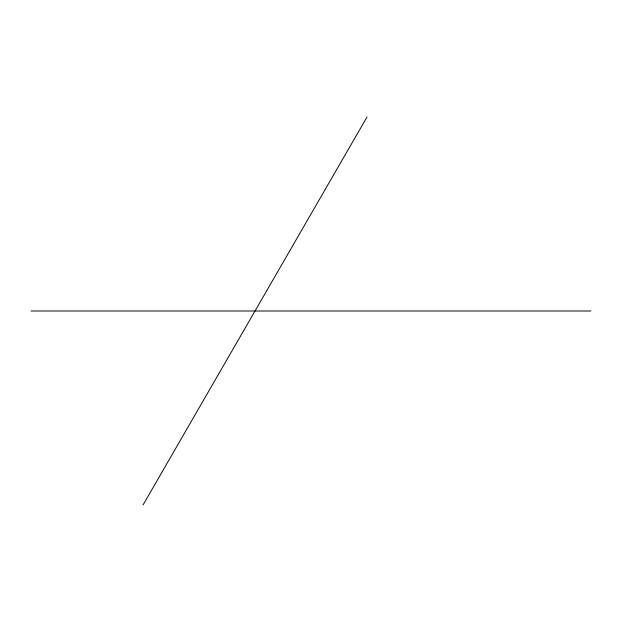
<?xml version="1.0" encoding="UTF-8"?>
<svg xmlns="http://www.w3.org/2000/svg" width="622" height="622" viewBox="0 0 622 622"><rect width="100%" height="100%" fill="white"/><g stroke="black" fill="none" stroke-linecap="round" stroke-linejoin="round"><path stroke-width="0.93" d="M143.06 504.924L366.98 117.076M31.1 311L590.9 311"/></g></svg>
